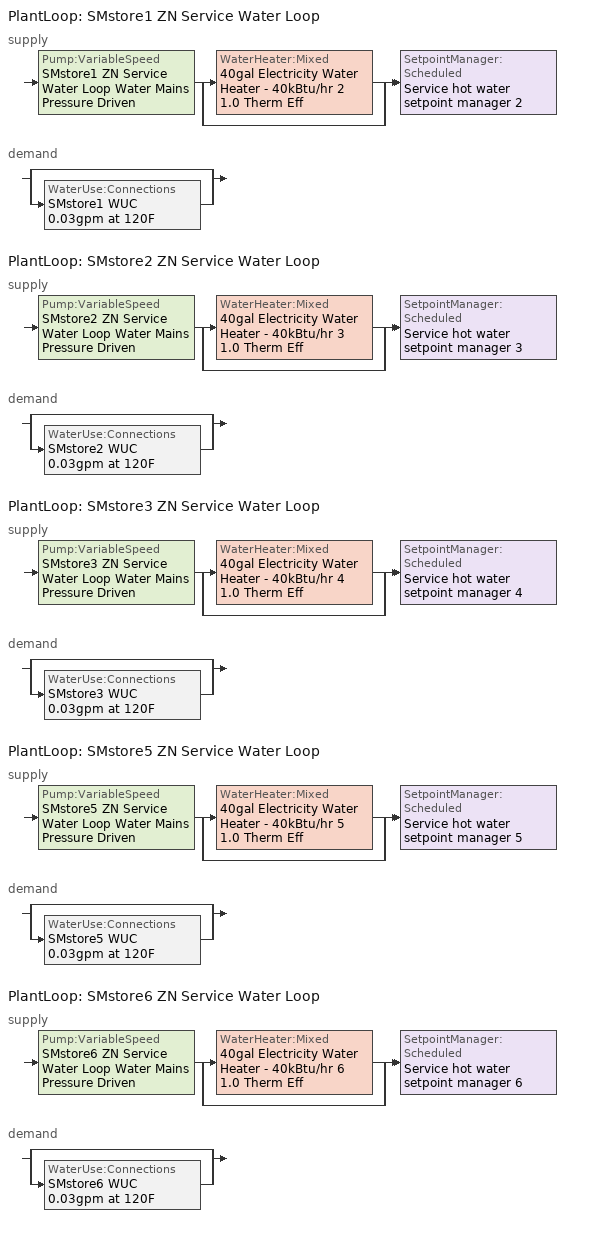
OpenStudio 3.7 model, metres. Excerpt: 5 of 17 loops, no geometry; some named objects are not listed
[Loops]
PlantLoop 'SMstore1 ZN Service Water Loop'
 supply: Pump:VariableSpeed 'SMstore1 ZN Service Water Loop Water Mains Pressure Driven' > split
  | WaterHeater:Mixed '40gal Electricity Water Heater - 40kBtu/hr 2 1.0 Therm Eff'
  | bypass
  join > SetpointManager:Scheduled 'Service hot water setpoint manager 2'
 demand: split
  | bypass
  | WaterUse:Connections 'SMstore1 WUC 0.03gpm at 120F'
PlantLoop 'SMstore2 ZN Service Water Loop'
 supply: Pump:VariableSpeed 'SMstore2 ZN Service Water Loop Water Mains Pressure Driven' > split
  | WaterHeater:Mixed '40gal Electricity Water Heater - 40kBtu/hr 3 1.0 Therm Eff'
  | bypass
  join > SetpointManager:Scheduled 'Service hot water setpoint manager 3'
 demand: split
  | bypass
  | WaterUse:Connections 'SMstore2 WUC 0.03gpm at 120F'
PlantLoop 'SMstore3 ZN Service Water Loop'
 supply: Pump:VariableSpeed 'SMstore3 ZN Service Water Loop Water Mains Pressure Driven' > split
  | WaterHeater:Mixed '40gal Electricity Water Heater - 40kBtu/hr 4 1.0 Therm Eff'
  | bypass
  join > SetpointManager:Scheduled 'Service hot water setpoint manager 4'
 demand: split
  | bypass
  | WaterUse:Connections 'SMstore3 WUC 0.03gpm at 120F'
PlantLoop 'SMstore5 ZN Service Water Loop'
 supply: Pump:VariableSpeed 'SMstore5 ZN Service Water Loop Water Mains Pressure Driven' > split
  | WaterHeater:Mixed '40gal Electricity Water Heater - 40kBtu/hr 5 1.0 Therm Eff'
  | bypass
  join > SetpointManager:Scheduled 'Service hot water setpoint manager 5'
 demand: split
  | bypass
  | WaterUse:Connections 'SMstore5 WUC 0.03gpm at 120F'
PlantLoop 'SMstore6 ZN Service Water Loop'
 supply: Pump:VariableSpeed 'SMstore6 ZN Service Water Loop Water Mains Pressure Driven' > split
  | WaterHeater:Mixed '40gal Electricity Water Heater - 40kBtu/hr 6 1.0 Therm Eff'
  | bypass
  join > SetpointManager:Scheduled 'Service hot water setpoint manager 6'
 demand: split
  | bypass
  | WaterUse:Connections 'SMstore6 WUC 0.03gpm at 120F'
[PlantLoop] Glycol Concentration=0; Maximum Loop Temperature {C}=60; Minimum Loop Temperature {C}=10; Plant Loop Volume {m3}=Autocalculate; Load Distribution Scheme=Optimal
SMstore1 ZN Service Water Loop; SMstore2 ZN Service Water Loop; SMstore3 ZN Service Water Loop; SMstore5 ZN Service Water Loop; SMstore6 ZN Service Water Loop
[Sizing:Plant] Loop Type=Heating; Design Loop Exit Temperature {C}=60; Loop Design Temperature Difference {deltaC}=5; Sizing Option=NonCoincident; Zone Timesteps in Averaging Window=1; Coincident Sizing Factor Mode=None
SMstore1 ZN Service Water Loop; SMstore2 ZN Service Water Loop; SMstore3 ZN Service Water Loop; SMstore5 ZN Service Water Loop; SMstore6 ZN Service Water Loop
[SetpointManager:Scheduled] Control Variable=Temperature; Schedule=Service Water Loop Temp - 140F
Name | Setpoint Node or NodeList
Service hot water setpoint manager 2 | SMstore1 ZN Service Water Loop Supply Outlet Node
Service hot water setpoint manager 3 | SMstore2 ZN Service Water Loop Supply Outlet Node
Service hot water setpoint manager 4 | SMstore3 ZN Service Water Loop Supply Outlet Node
Service hot water setpoint manager 5 | SMstore5 ZN Service Water Loop Supply Outlet Node
Service hot water setpoint manager 6 | SMstore6 ZN Service Water Loop Supply Outlet Node
[Pump:VariableSpeed] Rated Pump Head {Pa}=0.001; Motor Efficiency=0.825; Coefficient 1 of the Part Load Performance Curve=0; Coefficient 2 of the Part Load Performance Curve=3.2485; Coefficient 3 of the Part Load Performance Curve=-4.7443; Coefficient 4 of the Part Load Performance Curve=2.5294; Pump Control Type=Intermittent; Skin Loss Radiative Fraction=0.5; Design Power Sizing Method=PowerPerFlowPerPressure; Design Electric Power per Unit Flow Rate {W/(m3/s)}=348701.1; Design Shaft Power per Unit Flow Rate per Unit Head {W-s/m3-Pa}=1.28205; Design Minimum Flow Rate Fraction=0
SMstore1 ZN Service Water Loop Water Mains Pressure Driven; SMstore2 ZN Service Water Loop Water Mains Pressure Driven; SMstore3 ZN Service Water Loop Water Mains Pressure Driven; SMstore5 ZN Service Water Loop Water Mains Pressure Driven; SMstore6 ZN Service Water Loop Water Mains Pressure Driven
[WaterHeater:Mixed] Tank Volume {m3}=0.151416; Setpoint Temperature Schedule=Service Water Loop Temp - 140F; Deadband Temperature Difference {deltaC}=2; Maximum Temperature Limit {C}=60; Heater Control Type=Cycle; Heater Maximum Capacity {W}=11722.8; Heater Fuel Type=Electricity; Heater Thermal Efficiency=1; Off Cycle Parasitic Fuel Consumption Rate {W}=174; Off Cycle Parasitic Fuel Type=Electricity; Off Cycle Parasitic Heat Fraction to Tank=0; On Cycle Parasitic Fuel Consumption Rate {W}=174; On Cycle Parasitic Fuel Type=Electricity; On Cycle Parasitic Heat Fraction to Tank=0; Ambient Temperature Indicator=ThermalZone; Off Cycle Loss Coefficient to Ambient Temperature {W/K}=1.87331; On Cycle Loss Coefficient to Ambient Temperature {W/K}=1.87331; Use Side Effectiveness=1; Source Side Effectiveness=1; Use Side Design Flow Rate {m3/s}=autosize; Source Side Design Flow Rate {m3/s}=autosize; Indirect Water Heating Recovery Time {hr}=1.5; Source Side Flow Control Mode=IndirectHeatPrimarySetpoint
Name | Ambient Temperature Thermal Zone
40gal Electricity Water Heater - 40kBtu/hr 2 1.0 Therm Eff | SMstore1 ZN
40gal Electricity Water Heater - 40kBtu/hr 3 1.0 Therm Eff | SMstore2 ZN
40gal Electricity Water Heater - 40kBtu/hr 4 1.0 Therm Eff | SMstore3 ZN
40gal Electricity Water Heater - 40kBtu/hr 5 1.0 Therm Eff | SMstore5 ZN
40gal Electricity Water Heater - 40kBtu/hr 6 1.0 Therm Eff | SMstore6 ZN
[WaterHeater:Sizing] Design Mode=PeakDraw; Time Storage Can Meet Peak Draw {hr}=0.538503; Time for Tank Recovery {hr}=0; Nominal Tank Volume for Autosizing Plant Connections {m3}=1
40gal Electricity Water Heater - 40kBtu/hr 2 1.0 Therm Eff; 40gal Electricity Water Heater - 40kBtu/hr 3 1.0 Therm Eff; 40gal Electricity Water Heater - 40kBtu/hr 4 1.0 Therm Eff; 40gal Electricity Water Heater - 40kBtu/hr 5 1.0 Therm Eff; 40gal Electricity Water Heater - 40kBtu/hr 6 1.0 Therm Eff
[WaterUse:Connections] Drain Water Heat Exchanger Type=None; Drain Water Heat Exchanger Destination=Plant
Name | Water Use Equipment Name 1
SMstore1 WUC 0.03gpm at 120F | SMstore1 Service Water Use 0.03gpm at 120F
SMstore2 WUC 0.03gpm at 120F | SMstore2 Service Water Use 0.03gpm at 120F
SMstore3 WUC 0.03gpm at 120F | SMstore3 Service Water Use 0.03gpm at 120F
SMstore5 WUC 0.03gpm at 120F | SMstore5 Service Water Use 0.03gpm at 120F
SMstore6 WUC 0.03gpm at 120F | SMstore6 Service Water Use 0.03gpm at 120F
[WaterUse:Equipment:Definition] Peak Flow Rate {m3/s}=1.89271e-06; Target Temperature Schedule=Mixed Water At Faucet Temp - 120F; Sensible Fraction Schedule=Fraction Sensible - 0.2; Latent Fraction Schedule=Fraction Latent - 0.05
Main Service Water Use Def 0.03gpm 2; Main Service Water Use Def 0.03gpm 3; Main Service Water Use Def 0.03gpm 4; Main Service Water Use Def 0.03gpm 5; Main Service Water Use Def 0.03gpm 6
[WaterUse:Equipment]
Name | Water Use Equipment Definition | Space | Flow Rate Fraction Schedule
SMstore1 Service Water Use 0.03gpm at 120F | Main Service Water Use Def 0.03gpm 2 | SMstore1 | RetailStripmall Type1_SWH_SCH
SMstore2 Service Water Use 0.03gpm at 120F | Main Service Water Use Def 0.03gpm 3 | SMstore2 | RetailStripmall Type2_SWH_SCH
SMstore3 Service Water Use 0.03gpm at 120F | Main Service Water Use Def 0.03gpm 4 | SMstore3 | RetailStripmall Type2_SWH_SCH
SMstore5 Service Water Use 0.03gpm at 120F | Main Service Water Use Def 0.03gpm 5 | SMstore5 | RetailStripmall Type3_SWH_SCH
SMstore6 Service Water Use 0.03gpm at 120F | Main Service Water Use Def 0.03gpm 6 | SMstore6 | RetailStripmall Type3_SWH_SCH
[Schedule:Ruleset]
Name | Default Day Schedule | Summer Design Day Schedule | Winter Design Day Schedule
Service Water Loop Temp - 140F | Service Water Loop Temp - 140F Default
Fraction Sensible - 0.2 | Fraction Sensible - 0.2 Default
Fraction Latent - 0.05 | Fraction Latent - 0.05 Default
Mixed Water At Faucet Temp - 120F | Mixed Water At Faucet Temp - 120F Default
RetailStripmall Type1_SWH_SCH | RetailStripmall Type1_SWH_SCH Default | RetailStripmall Type1_SWH_SCH Summer Design Day | RetailStripmall Type1_SWH_SCH Winter Design Day
RetailStripmall Type3_SWH_SCH | RetailStripmall Type3_SWH_SCH Default | RetailStripmall Type3_SWH_SCH Summer Design Day | RetailStripmall Type3_SWH_SCH Winter Design Day
RetailStripmall Type2_SWH_SCH | RetailStripmall Type2_SWH_SCH Default | RetailStripmall Type2_SWH_SCH Summer Design Day | RetailStripmall Type2_SWH_SCH Winter Design Day
[Schedule:Day]
Service Water Loop Temp - 140F Default: 24, 0, 60
Fraction Sensible - 0.2 Default: 24, 0, 0.2
Fraction Latent - 0.05 Default: 24, 0, 0.05
Mixed Water At Faucet Temp - 120F Default: 24, 0, 48.8889
RetailStripmall Type1_SWH_SCH Default: 8, 0, 0, 9, 0, 0.1, 10, 0, 0.14, 11, 0, 0.29, 12, 0, 0.31, 14, 0, 0.36, 15, 0, 0.34, 16, 0, 0.35, 17, 0, 0.37, 18, 0, 0.34, 19, 0, 0.25, 20, 0, 0.27, 21, 0, 0.21, 23, 0, 0.16, 24, 0, 0.1
RetailStripmall Type1_SWH_SCH Summer Design Day; RetailStripmall Type1_SWH_SCH SmrDsn|Mon|Tue|Wed|Thu Day: 7, 0, 0, 9, 0, 0.04, 10, 0, 0.15, 11, 0, 0.23, 12, 0, 0.32, 13, 0, 0.41, 14, 0, 0.62, 15, 0, 0.6, 16, 0, 0.55, 17, 0, 0.45, 18, 0, 0.5, 19, 0, 0.46, 20, 0, 0.47, 21, 0, 0.34, 22, 0, 0.33, 23, 0, 0.23, 24, 0, 0.13
RetailStripmall Type1_SWH_SCH Winter Design Day; RetailStripmall Type1_SWH_SCH WntrDsn|Sat|Fri Day: 1, 0, 0.13, 9, 0, 0, 10, 0, 0.2, 11, 0, 0.23, 12, 0, 0.32, 13, 0, 0.41, 14, 0, 0.65, 15, 0, 0.6, 16, 0, 0.55, 17, 0, 0.45, 18, 0, 0.5, 19, 0, 0.46, 20, 0, 0.47, 21, 0, 0.34, 22, 0, 0.33, 23, 0, 0.23, 24, 0, 0.13
RetailStripmall Type3_SWH_SCH Default: 10, 0, 0, 11, 0, 0.12, 12, 0, 0.29, 13, 0, 0.31, 15, 0, 0.36, 16, 0, 0.34, 17, 0, 0.35, 18, 0, 0.37, 24, 0, 0
RetailStripmall Type3_SWH_SCH Summer Design Day; RetailStripmall Type3_SWH_SCH SmrDsn|Wkdy Day: 9, 0, 0, 10, 0, 0.15, 11, 0, 0.25, 12, 0, 0.41, 13, 0, 0.57, 14, 0, 0.62, 15, 0, 0.61, 16, 0, 0.5, 17, 0, 0.45, 18, 0, 0.46, 19, 0, 0.47, 20, 0, 0.42, 21, 0, 0.34, 24, 0, 0
RetailStripmall Type3_SWH_SCH Winter Design Day; RetailStripmall Type3_SWH_SCH WntrDsn|Sat Day: 9, 0, 0, 10, 0, 0.2, 11, 0, 0.27, 12, 0, 0.42, 13, 0, 0.54, 14, 0, 0.59, 15, 0, 0.6, 16, 0, 0.49, 17, 0, 0.48, 18, 0, 0.47, 19, 0, 0.46, 24, 0, 0
RetailStripmall Type2_SWH_SCH Default: 9, 0, 0, 10, 0, 0.12, 11, 0, 0.14, 12, 0, 0.29, 13, 0, 0.33, 14, 0, 0.4, 15, 0, 0.36, 16, 0, 0.37, 17, 0, 0.35, 18, 0, 0.37, 24, 0, 0
RetailStripmall Type2_SWH_SCH Summer Design Day; RetailStripmall Type2_SWH_SCH SmrDsn|Wkdy Day: 8, 0, 0, 9, 0, 0.15, 10, 0, 0.23, 11, 0, 0.32, 12, 0, 0.41, 13, 0, 0.57, 14, 0, 0.62, 15, 0, 0.61, 16, 0, 0.5, 17, 0, 0.45, 18, 0, 0.46, 19, 0, 0.47, 20, 0, 0.42, 21, 0, 0.34, 24, 0, 0
RetailStripmall Type2_SWH_SCH Winter Design Day; RetailStripmall Type2_SWH_SCH WntrDsn|Sat Day: 8, 0, 0, 9, 0, 0.2, 10, 0, 0.24, 11, 0, 0.27, 12, 0, 0.42, 13, 0, 0.54, 14, 0, 0.62, 15, 0, 0.6, 16, 0, 0.5, 17, 0, 0.48, 18, 0, 0.47, 19, 0, 0.34, 24, 0, 0
[Schedule:Rule] Date Specification Type=DateRange; Start Month=1; Start Day=1; End Month=12; End Day=31
Name | Schedule Ruleset | Rule Order | Day Schedule | Apply Monday | Apply Tuesday | Apply Wednesday | Apply Thursday | Apply Friday | Apply Saturday
Schedule Rule 39 | RetailStripmall Type1_SWH_SCH | 1 | RetailStripmall Type1_SWH_SCH SmrDsn|Mon|Tue|Wed|Thu Day | Yes | Yes | Yes | Yes
Schedule Rule 40 | RetailStripmall Type1_SWH_SCH | 0 | RetailStripmall Type1_SWH_SCH WntrDsn|Sat|Fri Day |  |  |  |  | Yes | Yes
Schedule Rule 41 | RetailStripmall Type3_SWH_SCH | 1 | RetailStripmall Type3_SWH_SCH SmrDsn|Wkdy Day | Yes | Yes | Yes | Yes | Yes
Schedule Rule 42 | RetailStripmall Type3_SWH_SCH | 0 | RetailStripmall Type3_SWH_SCH WntrDsn|Sat Day |  |  |  |  |  | Yes
Schedule Rule 43 | RetailStripmall Type2_SWH_SCH | 1 | RetailStripmall Type2_SWH_SCH SmrDsn|Wkdy Day | Yes | Yes | Yes | Yes | Yes
Schedule Rule 44 | RetailStripmall Type2_SWH_SCH | 0 | RetailStripmall Type2_SWH_SCH WntrDsn|Sat Day |  |  |  |  |  | Yes
